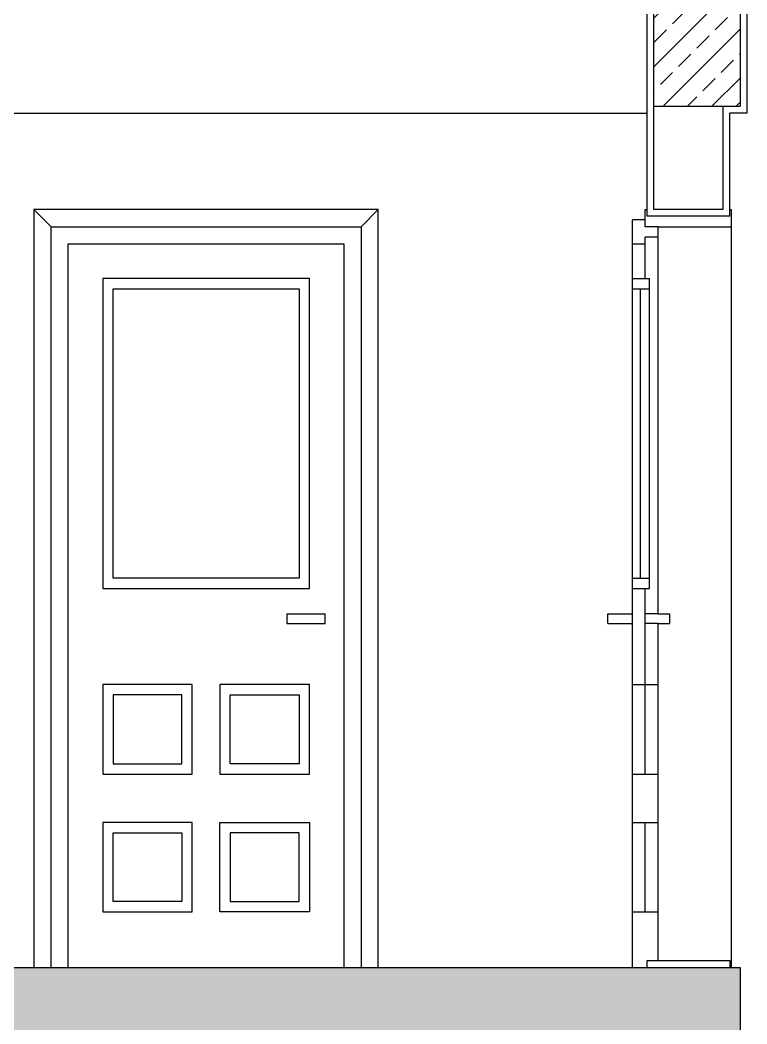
# Model space of a CAD drawing. Header units: millimetres. Extents: x 2232 to 85269, y -3593 to 5869.
# Drawn here: x 77162.8 to 77373.8, y 1691.3 to 1982.7 of the extents above; entities that cross this region are included whole.
import ezdxf

# ---------------------------------------------------------------- set-up
doc = ezdxf.new("R2010")
doc.units = ezdxf.units.MM
doc.layers.add('Standart', color=7, linetype='Continuous')
pattern_1 = [(45, (0, 0), (-7.07107, 7.07107), []), (45, (7.071, 0), (-7.07107, 7.07107), [5, -2.5])]

# ---------------------------------------------------------------- blocks, each defined once
blk = doc.blocks.new('IDE567Entity8363')
at = {"layer": 'Standart', "linetype": 'Continuous', "lineweight": -3}
h = blk.add_hatch(dxfattribs=at)
h.set_pattern_fill('ANSI33', color=171, scale=40, style=0)
h.set_pattern_definition(pattern_1)
h.paths.add_polyline_path([(1340, 0), (1315, 0), (1315, 50), (1340, 50)])
blk = doc.blocks.new('IDE567Entity8369')
at = {"layer": 'Standart', "linetype": 'Continuous', "lineweight": -3}
h = blk.add_hatch(dxfattribs=at)
h.set_pattern_fill('ANSI33', color=171, scale=40, style=0)
h.set_pattern_definition(pattern_1)
h.paths.add_polyline_path([(1340, -315), (210, -315), (210, -250), (1340, -250)])
blk = doc.blocks.new('IDE567Entity8382')
at = {"layer": 'Standart', "color": 134, "linetype": 'Continuous', "lineweight": -3}
for points in [[(1235, -30), (1135, -30)], [(1135, -30), (1140, -35)], [(1135, -30), (1135, -250)], [(1230, -35), (1235, -30)], [(1235, -250), (1235, -30)], [(1140, -35), (1230, -35)], [(1140, -250), (1140, -35)], [(1230, -35), (1230, -250)], [(1145, -40), (1225, -40)], [(1145, -250), (1145, -40)], [(1225, -40), (1225, -250)], [(1215, -50), (1155, -50)], [(1155, -50), (1155, -140)], [(1215, -140), (1215, -50)], [(1158, -53), (1212, -53)], [(1158, -137), (1158, -53)], [(1212, -53), (1212, -137)], [(1212, -137), (1158, -137)], [(1155, -140), (1215, -140)], [(1208.45, -147.32), (1208.45, -150.14)], [(1208.45, -147.32), (1219.58, -147.32)], [(1219.58, -150.14), (1219.58, -147.32)], [(1208.45, -150.14), (1219.58, -150.14)], [(1181, -167.9), (1155, -167.9)], [(1155, -167.9), (1155, -193.9)], [(1181, -193.9), (1181, -167.9)], [(1215, -167.9), (1189, -167.9)], [(1189, -167.9), (1189, -193.9)], [(1215, -193.9), (1215, -167.9)], [(1178, -170.9), (1158, -170.9)], [(1158, -170.9), (1158, -190.9)], [(1178, -190.9), (1178, -170.9)], [(1192, -190.9), (1192, -170.9)], [(1192, -170.9), (1212, -170.9)], [(1212, -170.9), (1212, -190.9)], [(1158, -190.9), (1178, -190.9)], [(1212, -190.9), (1192, -190.9)], [(1155, -193.9), (1181, -193.9)], [(1189, -193.9), (1215, -193.9)], [(1155, -207.9), (1155, -233.9)], [(1181, -207.9), (1155, -207.9)], [(1181, -233.9), (1181, -207.9)], [(1189, -207.9), (1215, -207.9)], [(1189, -233.9), (1189, -207.9)], [(1215, -207.9), (1215, -233.9)], [(1158, -210.9), (1178, -210.9)], [(1158, -230.9), (1158, -210.9)], [(1178, -210.9), (1178, -230.9)], [(1212, -210.9), (1192, -210.9)], [(1192, -210.9), (1192, -230.9)], [(1212, -230.9), (1212, -210.9)], [(1178, -230.9), (1158, -230.9)], [(1192, -230.9), (1212, -230.9)], [(1155, -233.9), (1181, -233.9)], [(1215, -233.9), (1189, -233.9)]]:
    blk.add_lwpolyline(points, dxfattribs=at)
blk = doc.blocks.new('IDE567Entity8383')
at = {"layer": 'Standart', "color": 134, "linetype": 'Continuous', "lineweight": -3}
for points in [[(1312.5, -30), (1313, -30)], [(1312.5, -33), (1312.5, -30)], [(1337, -30), (1337.5, -30)], [(1337.5, -35), (1337.5, -30)], [(1308.75, -40), (1308.75, -33)], [(1312.5, -33), (1308.75, -33)], [(1312.5, -35), (1312.5, -33)], [(1316.25, -35), (1312.5, -35)], [(1316.25, -38), (1316.25, -35)], [(1316.25, -35), (1337.5, -35)], [(1337.5, -250), (1337.5, -35)], [(1308.75, -40), (1312.5, -40)], [(1308.75, -50), (1308.75, -40)], [(1312.5, -40), (1312.5, -38)], [(1316.25, -38), (1312.5, -38)], [(1312.5, -50), (1312.5, -40)], [(1316.25, -147.32), (1316.25, -38)], [(1308.75, -50), (1312.5, -50)], [(1308.75, -53), (1308.75, -50)], [(1312.5, -50), (1313.75, -50)], [(1313.75, -53), (1313.75, -50)], [(1308.75, -53), (1311.15, -53)], [(1308.75, -137), (1308.75, -53)], [(1311.15, -137), (1311.15, -53)], [(1311.15, -53), (1313.75, -53)], [(1313.75, -137), (1313.75, -53)], [(1308.75, -137), (1311.15, -137)], [(1308.75, -140), (1308.75, -137)], [(1311.15, -137), (1313.75, -137)], [(1313.75, -140), (1313.75, -137)], [(1308.75, -140), (1312.5, -140)], [(1308.75, -147.32), (1308.75, -140)], [(1312.5, -147.32), (1312.5, -140)], [(1312.5, -140), (1313.75, -140)], [(1301.67, -150.14), (1301.67, -147.32)], [(1301.67, -147.32), (1308.75, -147.32)], [(1308.75, -150.14), (1308.75, -147.32)], [(1312.5, -150.14), (1312.5, -147.32)], [(1316.25, -147.32), (1312.5, -147.32)], [(1316.25, -147.32), (1319.58, -147.32)], [(1319.58, -150.14), (1319.58, -147.32)], [(1301.67, -150.14), (1308.75, -150.14)], [(1308.75, -167.9), (1308.75, -150.14)], [(1312.5, -167.9), (1312.5, -150.14)], [(1316.25, -150.14), (1312.5, -150.14)], [(1316.25, -150.14), (1319.58, -150.14)], [(1316.25, -167.9), (1316.25, -150.14)], [(1308.75, -167.9), (1312.5, -167.9)], [(1308.75, -193.9), (1308.75, -167.9)], [(1312.5, -167.9), (1316.25, -167.9)], [(1312.5, -193.9), (1312.5, -167.9)], [(1316.25, -193.9), (1316.25, -167.9)], [(1308.75, -193.9), (1312.5, -193.9)], [(1308.75, -207.9), (1308.75, -193.9)], [(1312.5, -193.9), (1316.25, -193.9)], [(1316.25, -207.9), (1316.25, -193.9)], [(1308.75, -207.9), (1312.5, -207.9)], [(1308.75, -233.9), (1308.75, -207.9)], [(1312.5, -233.9), (1312.5, -207.9)], [(1312.5, -207.9), (1316.25, -207.9)], [(1316.25, -233.9), (1316.25, -207.9)], [(1308.75, -233.9), (1312.5, -233.9)], [(1308.75, -250), (1308.75, -233.9)], [(1312.5, -233.9), (1316.25, -233.9)], [(1316.25, -247.95), (1316.25, -233.9)]]:
    blk.add_lwpolyline(points, dxfattribs=at)
blk = doc.blocks.new('IDE567Entity9557')
at = {"layer": 'Standart', "color": 159, "linetype": 'Continuous', "lineweight": -3}
blk.add_lwpolyline([(1315, 0), (1315, 35)], dxfattribs=at)
blk = doc.blocks.new('IDE567Entity9558')
at = {"layer": 'Standart', "color": 159, "linetype": 'Continuous', "lineweight": -3}
blk.add_lwpolyline([(1315, 0), (1335, 0)], dxfattribs=at)
blk = doc.blocks.new('IDE567Entity9559')
at = {"layer": 'Standart', "color": 159, "linetype": 'Continuous', "lineweight": -3}
blk.add_lwpolyline([(1335, 0), (1340, 0)], dxfattribs=at)
blk = doc.blocks.new('IDE567Entity9560')
at = {"layer": 'Standart', "color": 159, "linetype": 'Continuous', "lineweight": -3}
blk.add_lwpolyline([(1340, 50), (1340, 0)], dxfattribs=at)
blk = doc.blocks.new('IDE567Entity9665')
at = {"layer": 'Standart', "color": 159, "linetype": 'Continuous', "lineweight": -3}
blk.add_lwpolyline([(1340, -250), (1340, -315)], dxfattribs=at)
blk = doc.blocks.new('IDE567Entity9673')
at = {"layer": 'Standart', "color": 159, "linetype": 'Continuous', "lineweight": -3}
blk.add_lwpolyline([(1127, -250), (1135, -250)], dxfattribs=at)
blk = doc.blocks.new('IDE567Entity9674')
at = {"layer": 'Standart', "color": 159, "linetype": 'Continuous', "lineweight": -3}
blk.add_lwpolyline([(1313, -250), (1337, -250)], dxfattribs=at)
blk = doc.blocks.new('IDE567Entity9820')
at = {"layer": 'Standart', "color": 166, "linetype": 'Continuous', "lineweight": -3}
blk.add_lwpolyline([(1335, -29.95), (1315, -29.95)], dxfattribs=at)
blk = doc.blocks.new('IDE567Entity9821')
at = {"layer": 'Standart', "color": 166, "linetype": 'Continuous', "lineweight": -3}
blk.add_lwpolyline([(1315, -29.95), (1315, 0)], dxfattribs=at)
blk = doc.blocks.new('IDE567Entity9822')
at = {"layer": 'Standart', "color": 166, "linetype": 'Continuous', "lineweight": -3}
blk.add_lwpolyline([(1335, 0), (1335, -29.95)], dxfattribs=at)
blk = doc.blocks.new('IDE567Entity9999')
at = {"layer": 'Standart', "color": 11, "linetype": 'Continuous', "lineweight": -3}
blk.add_lwpolyline([(1342, 52), (1342, -2)], dxfattribs=at)
blk = doc.blocks.new('IDE567Entity10000')
at = {"layer": 'Standart', "color": 11, "linetype": 'Continuous', "lineweight": -3}
blk.add_lwpolyline([(1342, -2), (1337, -2)], dxfattribs=at)
blk = doc.blocks.new('IDE567Entity10001')
at = {"layer": 'Standart', "color": 11, "linetype": 'Continuous', "lineweight": -3}
blk.add_lwpolyline([(1337, -31.95), (1337, -30)], dxfattribs=at)
blk = doc.blocks.new('IDE567Entity10002')
at = {"layer": 'Standart', "color": 11, "linetype": 'Continuous', "lineweight": -3}
blk.add_lwpolyline([(1337, -31.95), (1313, -31.95)], dxfattribs=at)
blk = doc.blocks.new('IDE567Entity10003')
at = {"layer": 'Standart', "color": 11, "linetype": 'Continuous', "lineweight": -3}
blk.add_lwpolyline([(1313, -31.95), (1313, -30)], dxfattribs=at)
blk = doc.blocks.new('IDE567Entity10004')
at = {"layer": 'Standart', "color": 11, "linetype": 'Continuous', "lineweight": -3}
blk.add_lwpolyline([(1313, -30), (1313, 33)], dxfattribs=at)
blk = doc.blocks.new('IDE567Entity10027')
at = {"layer": 'Standart', "color": 11, "linetype": 'Continuous', "lineweight": -3}
blk.add_lwpolyline([(1313, -250), (1313, -247.95)], dxfattribs=at)
blk = doc.blocks.new('IDE567Entity10028')
at = {"layer": 'Standart', "color": 11, "linetype": 'Continuous', "lineweight": -3}
blk.add_lwpolyline([(1313, -247.95), (1316.25, -247.95)], dxfattribs=at)
blk = doc.blocks.new('IDE567Entity10029')
at = {"layer": 'Standart', "color": 11, "linetype": 'Continuous', "lineweight": -3}
blk.add_lwpolyline([(1337, -247.95), (1337, -250)], dxfattribs=at)
blk = doc.blocks.new('IDE567Entity10493')
at = {"layer": 'Standart', "color": 159, "linetype": 'Continuous', "lineweight": -3}
blk.add_lwpolyline([(1125, -2), (1313, -2)], dxfattribs=at)
blk = doc.blocks.new('IDE567Entity10888')
at = {"layer": 'Standart', "color": 159, "linetype": 'Continuous', "lineweight": -3}
blk.add_lwpolyline([(1135, -250), (1140, -250)], dxfattribs=at)
blk = doc.blocks.new('IDE567Entity10889')
at = {"layer": 'Standart', "color": 159, "linetype": 'Continuous', "lineweight": -3}
blk.add_lwpolyline([(1140, -250), (1145, -250)], dxfattribs=at)
blk = doc.blocks.new('IDE567Entity10890')
at = {"layer": 'Standart', "color": 159, "linetype": 'Continuous', "lineweight": -3}
blk.add_lwpolyline([(1145, -250), (1225, -250)], dxfattribs=at)
blk = doc.blocks.new('IDE567Entity10891')
at = {"layer": 'Standart', "color": 159, "linetype": 'Continuous', "lineweight": -3}
blk.add_lwpolyline([(1225, -250), (1230, -250)], dxfattribs=at)
blk = doc.blocks.new('IDE567Entity10892')
at = {"layer": 'Standart', "color": 159, "linetype": 'Continuous', "lineweight": -3}
blk.add_lwpolyline([(1230, -250), (1235, -250)], dxfattribs=at)
blk = doc.blocks.new('IDE567Entity10893')
at = {"layer": 'Standart', "color": 159, "linetype": 'Continuous', "lineweight": -3}
blk.add_lwpolyline([(1235, -250), (1308.75, -250)], dxfattribs=at)
blk = doc.blocks.new('IDE567Entity10894')
at = {"layer": 'Standart', "color": 159, "linetype": 'Continuous', "lineweight": -3}
blk.add_lwpolyline([(1308.75, -250), (1313, -250)], dxfattribs=at)
blk = doc.blocks.new('IDE567Entity10895')
at = {"layer": 'Standart', "color": 159, "linetype": 'Continuous', "lineweight": -3}
blk.add_lwpolyline([(1337, -250), (1337.5, -250)], dxfattribs=at)
blk = doc.blocks.new('IDE567Entity10896')
at = {"layer": 'Standart', "color": 159, "linetype": 'Continuous', "lineweight": -3}
blk.add_lwpolyline([(1337.5, -250), (1340, -250)], dxfattribs=at)
blk = doc.blocks.new('IDE567Entity10950')
at = {"layer": 'Standart', "color": 11, "linetype": 'Continuous', "lineweight": -3}
blk.add_lwpolyline([(1337, -30), (1337, -2)], dxfattribs=at)
blk = doc.blocks.new('IDE567Entity10952')
at = {"layer": 'Standart', "color": 11, "linetype": 'Continuous', "lineweight": -3}
blk.add_lwpolyline([(1316.25, -247.95), (1337, -247.95)], dxfattribs=at)

msp = doc.modelspace()

# ---------------------------------------------------------------- block references
at = {"layer": 'Standart'}
for name in ['IDE567Entity8363', 'IDE567Entity9560', 'IDE567Entity9999', 'IDE567Entity10004', 'IDE567Entity9557', 'IDE567Entity10493', 'IDE567Entity9558', 'IDE567Entity9821', 'IDE567Entity9559', 'IDE567Entity9822', 'IDE567Entity10000', 'IDE567Entity10950', 'IDE567Entity8382', 'IDE567Entity8383', 'IDE567Entity10003', 'IDE567Entity9820', 'IDE567Entity10001', 'IDE567Entity10002', 'IDE567Entity8369', 'IDE567Entity9673', 'IDE567Entity10888', 'IDE567Entity10889', 'IDE567Entity10890', 'IDE567Entity10891', 'IDE567Entity10892', 'IDE567Entity10893', 'IDE567Entity10894', 'IDE567Entity10027', 'IDE567Entity10028', 'IDE567Entity9674', 'IDE567Entity10952', 'IDE567Entity10029', 'IDE567Entity10895', 'IDE567Entity10896', 'IDE567Entity9665']:
    msp.add_blockref(name, (76031.79, 1957.74), dxfattribs=at)

doc.saveas('drawing.dxf')
